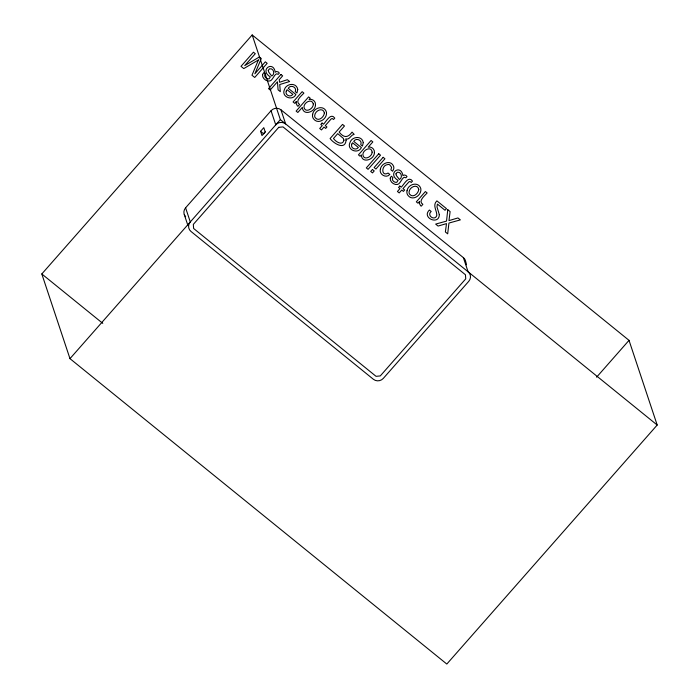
<?xml version="1.0" encoding="UTF-8"?>
<svg xmlns="http://www.w3.org/2000/svg" width="699" height="699" viewBox="0 0 699 699"><rect width="100%" height="100%" fill="white"/><g stroke="black" fill="none" stroke-linecap="round" stroke-linejoin="round"><path stroke-width="1.05" d="M41.809 273.964L252.182 34.95L629.021 340.352L657.191 425.036L446.818 664.05L69.979 358.648L41.809 273.964L102.779 323.375M185.637 216.734A7.051 6.737 -18.4 0 1 185.593 207.821L271.046 110.73A7.051 6.737 -18.4 0 1 280.946 109.795L463.376 257.643A7.051 6.737 -18.4 0 1 465.648 261.339L466.338 263.907A7.051 6.737 -18.4 0 1 466.347 264.79M260.578 131.316L263.794 127.664L265.209 131.901L261.985 135.554L260.578 131.316L263.602 133.771L265.533 131.578M69.979 358.648L280.351 119.634L252.182 34.95M596.605 377.189L629.021 340.352M280.351 119.634L657.191 425.036M463.376 257.643L468.077 271.771A7.051 6.737 -18.4 0 1 468.776 281.295L383.323 378.377A7.051 6.737 -18.4 0 1 373.423 379.312L190.993 231.465A7.051 6.737 -18.4 0 1 190.294 221.95L185.593 207.821M280.946 109.795L285.646 123.924A7.051 6.737 -18.4 0 0 275.747 124.859L271.046 110.73M184.256 214.497L187.952 225.594M346.101 140.176C345.21 150.827 333.362 143.208 330.094 138.542L342.536 124.405L344.476 125.977L339.137 132.041C343.786 138.026 347.919 138.009 352.051 132.12L354.157 134.365C350.811 134.619 349.64 140.368 345.752 138.918L346.101 140.176M439.313 214.602C439.269 225.594 421.191 217.878 429.396 210.032L431.178 211.482C426.346 215.318 434.673 221.373 436.779 215.607C437.111 210.652 432.087 205.279 436.884 200.866L446.469 208.634L445.027 210.268L437.399 204.091L436.997 206.948L439.313 214.602M313.301 103.845C313.799 108.756 305.087 113.684 303.951 107.096C303.82 102.552 311.658 98.026 313.301 103.845M268.267 70.389L268.757 72.18L271.754 76.025C275.415 74.164 273.589 67.838 269.552 68.808L268.267 70.389M395.957 173.868L396.438 175.659L399.435 179.503C403.096 177.642 401.27 171.316 397.233 172.286L395.957 173.868M297.748 89.524L296.953 93.002L295.223 91.604C297.381 87.358 290.583 84.098 288.233 88.284L295.895 94.487C292.549 101.477 281.007 96.82 284.406 89.638C286.232 83.251 296.638 82.176 297.748 89.524M363.253 142.613L362.458 146.091L360.728 144.684C362.886 140.447 356.088 137.187 353.738 141.364L361.4 147.576C358.054 154.566 346.503 149.909 349.911 142.727C351.737 136.34 362.143 135.257 363.253 142.613M447.779 209.691L446.53 221.102L435.652 224.091L438.081 226.057L446.504 223.619L445.368 231.963L447.683 233.842L448.941 223.051L460.361 219.888L457.95 217.939L448.968 220.622L450.112 211.596L447.779 209.691M380.352 169.21C378.867 174.348 386.267 178.804 389.797 174.427L388.094 173.046C381.208 177.188 381.13 165.392 387.438 164.641A2.866 2.735 -18.4 0 1 389.736 164.798L391.606 167.332L390.898 169.848L392.611 171.238L393.659 169.044A4.771 4.552 -18.4 0 0 393.52 166.126C390.706 159.416 381.296 163.12 380.352 169.21M312.654 114.287L312.505 115.597A5.732 5.478 -18.4 0 0 313.755 119.083C318.386 124.99 327.429 118.734 326.477 112.312C324.45 104.588 313.659 107.41 312.654 114.287M407.028 190.775L406.879 192.085A5.732 5.478 -18.4 0 0 408.129 195.571C412.768 201.478 421.803 195.213 420.85 188.8C418.823 181.067 408.033 183.889 407.028 190.775M324.38 112.862C324.187 116.855 318.692 121.958 315.336 117.816A3.18 3.032 -18.4 0 1 314.742 115.387C315.031 110.608 323.034 106.842 324.38 112.862M418.753 189.342C418.561 193.343 413.065 198.446 409.71 194.296A3.18 3.032 -18.4 0 1 409.125 191.867C409.404 187.087 417.408 183.33 418.753 189.342M262.553 74.618C261.968 78.297 266.459 81.809 269.936 80.953C273.222 80.254 274.943 71.508 278.202 74.374L279.329 73.098L278.272 71.945L276.393 71.508L275.249 72.215C273.292 59.887 258.901 70.101 270.356 76.89L269.063 78.865C266.668 79.476 263.287 76.374 265.279 74.059L263.637 72.731L262.553 74.618M390.234 178.096C389.658 181.775 394.14 185.296 397.617 184.431C400.911 183.732 402.624 174.986 405.883 177.852L407.01 176.576L405.953 175.423L404.074 174.986L402.939 175.694C400.981 163.365 386.591 173.579 398.037 180.368L396.744 182.343C394.35 182.955 390.968 179.853 392.96 177.537L391.318 176.209L390.234 178.096M286.249 91.106C284.624 95.055 290.539 97.834 292.881 94.4L287.071 89.699L286.249 91.106M351.754 144.186C350.129 148.144 356.044 150.914 358.386 147.489L352.576 142.779L351.754 144.186M372.139 152.129C372.148 156.917 363.515 161.137 362.86 154.628C362.86 149.787 371.545 145.68 372.139 152.129M296.306 101.547L296.201 103.627L297.39 105.872L297.992 106.283L299.6 104.448C294.419 101.206 301.75 95.58 303.899 93.098L302.143 91.674L293.073 101.975L294.742 103.33L296.306 101.547M419.557 201.434L419.444 203.514L420.632 205.751L421.244 206.161L422.851 204.335C417.67 201.094 425.001 195.467 427.15 192.976L425.394 191.552L416.316 201.862L417.985 203.208L419.557 201.434M315.476 104.684C315.721 112.032 302.903 116.418 302.352 107.349L297.835 112.478L296.131 111.097L308.608 96.916L310.234 98.227L309.072 99.546C312.252 98.41 315.869 101.346 315.476 104.684M343.969 140.167C342.554 146.274 335.52 141.635 333.484 138.472L337.731 133.64L343.323 138.402L343.969 140.167M374.419 152.662C374.376 159.896 361.488 163.968 361.348 154.881L360.142 156.253L358.438 154.863L371.082 140.499L372.838 141.923L368.207 147.183C371.475 146.222 374.909 149.324 374.419 152.662M258.412 59.974L251.972 75.23L254.724 77.467L267.167 63.329L265.323 61.835L254.873 73.788L261.277 58.55L259.355 56.995L244.746 65.584L255.292 53.701L253.44 52.198L240.998 66.335L243.776 68.589L258.412 59.974M280.963 74.505L268.521 88.642L270.207 90.005L277.433 81.8L278.08 89.83L280.325 91.648L279.722 84.544L289.622 81.521L287.376 79.703L279.548 82.264L279.242 79.738L282.649 75.868L280.963 74.505M278.779 127.314L193.326 224.396L193.623 228.477L376.045 376.324L380.291 375.922L465.744 278.84L465.447 274.759L283.016 126.912L278.779 127.314M322.082 123.059L320.832 124.474L322.248 125.619L319.714 128.502L321.488 129.935L324.021 127.061L325.69 128.415L326.931 127L325.271 125.645L331.186 118.917L332.191 118.498L333.563 119.468L334.76 118.105C330.662 112.233 326.127 121.879 323.488 124.204L322.082 123.059M378.762 153.763L366.32 167.9L368.076 169.324L380.518 155.187L378.762 153.763M372.436 169.49L370.706 171.456L372.488 172.906L374.218 170.94L372.436 169.49M383.148 157.319L374.122 167.577L375.905 169.027L384.931 158.769L383.148 157.319M399.793 186.048L398.552 187.454L399.959 188.608L397.434 191.482L399.208 192.924L401.742 190.041L403.41 191.395L404.651 189.979L402.982 188.625L408.906 181.906L409.911 181.478L411.274 182.456L412.48 181.085C408.373 175.222 403.847 184.859 401.209 187.192L399.793 186.048"/></g></svg>
